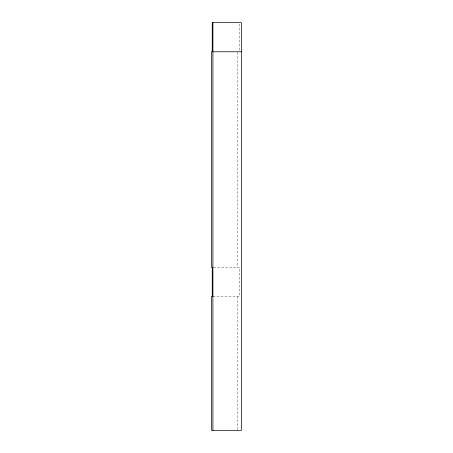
<?xml version="1.0" encoding="UTF-8"?>
<svg xmlns="http://www.w3.org/2000/svg" width="453" height="453" viewBox="0 0 453 453"><rect width="100%" height="100%" fill="white"/><g stroke="black" fill="none" stroke-linecap="round" stroke-linejoin="round"><path stroke-width="0.34" stroke-dasharray="2.27 1.7" d="M213.635 267.27L239.563 267.27L239.563 296.392L212.236 296.392M239.563 24.037L239.563 51.076M237.695 52.48L237.695 267.27M237.695 296.392L237.695 429.642"/><path stroke-width="0.68" d="M241.432 51.772L211.568 51.772L211.568 267.27L212.978 267.27M212.978 296.392L211.568 296.392L211.568 430.35L241.432 430.35L241.432 22.65L212.236 22.65L212.236 51.772M212.904 22.65L212.904 430.35M212.236 267.27L212.236 296.392"/></g></svg>
